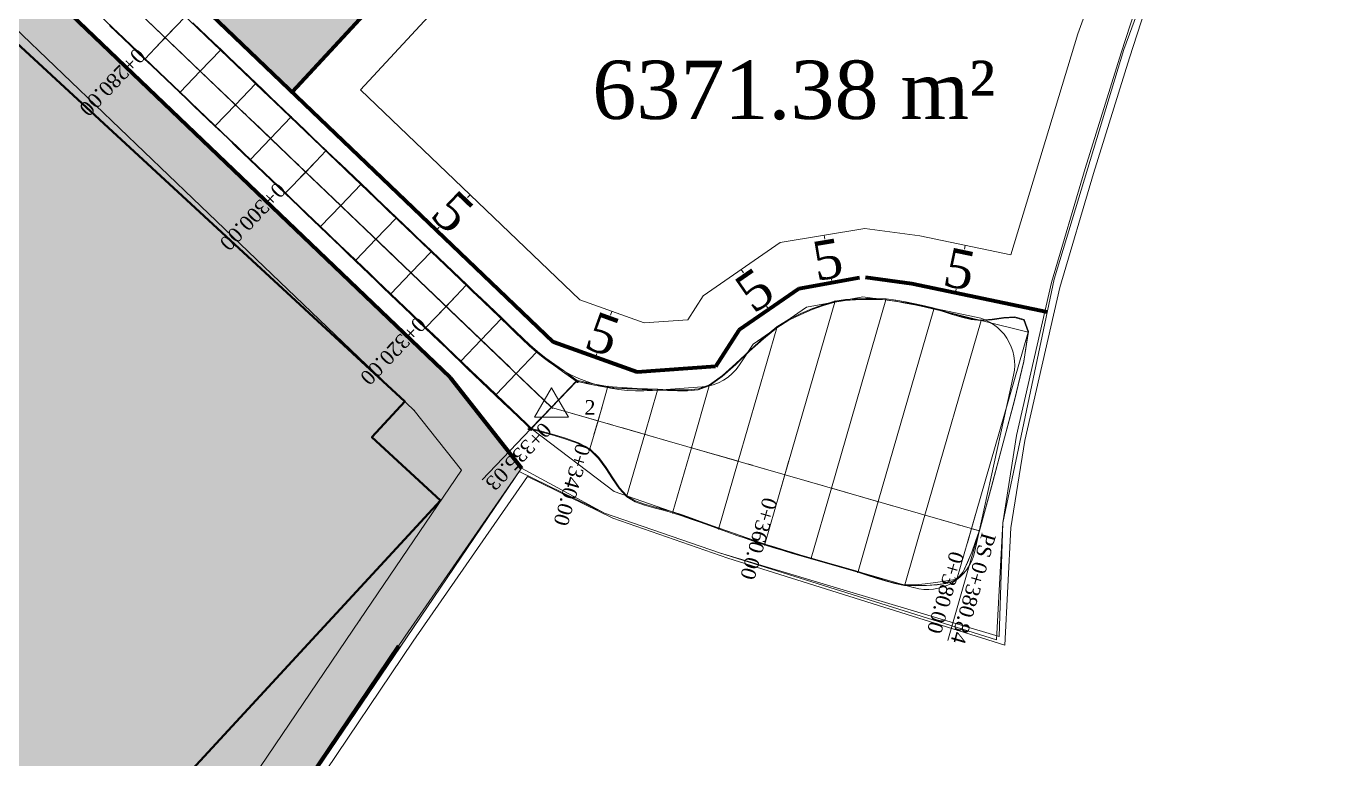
# Model space of a CAD drawing. Header units: metres. Extents: x 478603 to 489313, y 4282657 to 4289463.
# Drawn here: x 480441.7 to 480576.8, y 4286609.5 to 4286684.9 of the extents above; entities that cross this region are included whole.
import ezdxf

# ---------------------------------------------------------------- set-up
doc = ezdxf.new("R2010")
doc.units = ezdxf.units.M
for name, color, linetype, lineweight in [('102', 18, 'Continuous', 50), ('ADAKENARI', 18, 'Continuous', 0), ('DEGER', 18, 'Continuous', 20), ('EKS_6', 5, 'Continuous', 0), ('EKSENLER', 3, 'Continuous', 0), ('EYLUL_REV', 8, 'Continuous', 0), ('HDA_6', 30, 'Continuous', 0), ('HDO_6', 30, 'Continuous', 0), ('KALDIRIM', 11, 'Continuous', 0), ('KYA_6', 1, 'Continuous', 20), ('KYO_6', 1, 'Continuous', 20), ('PARSEL_ALAN', 254, 'Continuous', 0), ('PARSEL_SERA_ALAN', 9, 'Continuous', 40), ('PL_ALİNMAN', 1, 'Continuous', 0), ('PL_ENKESIT', 1, 'Continuous', 0), ('PL_KM', 4, 'Continuous', 0), ('PL_KMYAZI', 30, 'Continuous', 0), ('PL_SEMBOL', 7, 'Continuous', 0), ('PL_SOME', 7, 'Continuous', 0), ('PL_TOTFKM', 7, 'Continuous', 0), ('ROL_CEPHE', 1, 'Continuous', 0), ('SEV_KYA_HDA', 3, 'Continuous', 0), ('SEV_KYO_HDO', 3, 'Continuous', 0), ('SNR_PLANONAMAA', 233, 'Continuous', 0), ('SNR_YAPIYAK', 18, 'Continuous', 0), ('YKA_6', 33, 'Continuous', 0), ('YKO_6', 33, 'Continuous', 0)]:
    doc.layers.add(name, color=color, linetype=linetype, lineweight=lineweight)
doc.styles.get("Standard").update_dxf_attribs({"font": 'times.ttf'})

# ---------------------------------------------------------------- blocks, each defined once
blk = doc.blocks.new('3')
at = {"layer": 'PL_SEMBOL'}
for p, q in [((0, 2), (-1.75, -1)), ((1.75, -1), (0, 2)), ((0.125, 0.125), (-0.125, -0.125)), ((-0.125, 0.125), (0.125, -0.125)), ((-1.75, -1), (1.75, -1))]:
    blk.add_line(p, q, dxfattribs=at)

msp = doc.modelspace()

# ---------------------------------------------------------------- hatches: boundary and pattern name
at = {"layer": 'PARSEL_ALAN'}
for points in [[(480371.31, 4286771.87), (480562.8, 4286978.8), (480660.69, 4286885.11), (480469.13, 4286678.11)], [(480231.17, 4286623.95), (480362.62, 4286766.3), (480462.34, 4286670.76), (480485.38, 4286648.71), (480492.72, 4286639.4), (480480.22, 4286620.97), (480423.49, 4286537.42), (480393.21, 4286472.36)]]:
    msp.add_hatch(color=256, dxfattribs=at).paths.add_polyline_path(points)
at = {"layer": 'PARSEL_SERA_ALAN'}
msp.add_hatch(color=256, dxfattribs=at).paths.add_polyline_path([(480360.82, 4286756.97), (480480.71, 4286646.25), (480477.32, 4286642.58), (480484.37, 4286636.07), (480440.27, 4286588.31), (480447.33, 4286581.8), (480406.62, 4286537.72), (480413.67, 4286531.21), (480393.32, 4286509.17), (480400.37, 4286502.66), (480386.8, 4286487.96), (480238.7, 4286624.74)])

# ---------------------------------------------------------------- linework, layer by layer
at = {"layer": '102'}
msp.add_line((480549.07, 4286764.49), (480469.13, 4286678.11), dxfattribs=at)
at = {"layer": 'ADAKENARI', "lineweight": 100}
for p, q in [((480707.59, 4286935.79), (480469.13, 4286678.11)), ((480496.01, 4286652.37), (480266.92, 4286871.65)), ((480260.14, 4286864.3), (480485.38, 4286648.71)), ((480521.24, 4286657.86), (480515.07, 4286653.58)), ((480527.48, 4286658.99), (480521.24, 4286657.86)), ((480532.86, 4286658.37), (480528.1, 4286659.01)), ((480546.8, 4286655.44), (480532.86, 4286658.37)), ((480515.07, 4286653.58), (480512.65, 4286649.86)), ((480504.61, 4286649.28), (480496.01, 4286652.37)), ((480512.65, 4286649.86), (480504.61, 4286649.28)), ((480485.38, 4286648.71), (480492.72, 4286639.4)), ((480480.06, 4286621.13), (480423.49, 4286537.42))]:
    msp.add_line(p, q, dxfattribs=at)
at = {"layer": 'ADAKENARI'}
msp.add_polyline3d([(480480.22, 4286620.97, 0), (480492.72, 4286639.4, 0), (480501.26, 4286634.78, 0), (480513.08, 4286630.67, 0), (480541.84, 4286622.07, 0), (480542.22, 4286633.78, 0), (480547.52, 4286658.86, 0), (480554.67, 4286682.49, 0), (480567.79, 4286718.01, 0), (480578.75, 4286736.08, 0), (480585.46, 4286733.56, 0), (480790.79, 4286794.61, 0), (480793.04, 4286795.94, 0)], dxfattribs=at)
at = {"layer": 'EKS_6'}
for p in [(480456.05, 4286683.7, 970.52), (480459.66, 4286680.24, 970.69), (480463.27, 4286676.79, 970.87), (480466.89, 4286673.33, 971.04), (480470.5, 4286669.87, 971.22), (480474.11, 4286666.42, 971.4), (480477.72, 4286662.96, 971.57), (480481.33, 4286659.5, 971.75), (480484.95, 4286656.04, 971.93), (480488.56, 4286652.59, 972.1), (480492.17, 4286649.13, 972.28), (480495.78, 4286645.67, 972.46), (480495.8, 4286645.65, 972.46), (480500.58, 4286644.27, 972.63), (480505.38, 4286642.89, 972.81), (480510.19, 4286641.5, 972.99), (480514.99, 4286640.11, 973.16), (480519.79, 4286638.72, 973.34), (480524.6, 4286637.34, 973.52), (480529.4, 4286635.95, 973.69), (480534.21, 4286634.56, 973.87), (480539.01, 4286633.18, 974.05), (480539.82, 4286632.94, 974.08)]:
    msp.add_point(p, dxfattribs=at)
at = {"layer": 'EKSENLER'}
for p, q in [((480253.78, 4286877.31), (480495.8, 4286645.65)), ((480491.53, 4286649.74), (480262.34, 4286869.11)), ((480495.8, 4286645.65), (480539.82, 4286632.94))]:
    msp.add_line(p, q, dxfattribs=at)
at = {"layer": 'EYLUL_REV'}
msp.add_polyline3d([(480171.82, 4286407.59, 0), (480219.59, 4286427.51, 0), (480212.51, 4286445.06, 0), (480269.18, 4286467.32, 0), (480392.94, 4286472.02, 0), (480423.49, 4286537.42, 0), (480480.72, 4286622.11, 0), (480492.45, 4286639.05, 0), (480501.26, 4286634.78, 0), (480513.08, 4286630.67, 0), (480541.57, 4286621.73, 0), (480542.22, 4286633.78, 0), (480543.64, 4286642.75, 0), (480547.25, 4286658.51, 0), (480550.71, 4286670.24, 0), (480554.4, 4286682.14, 0), (480557.73, 4286692.37, 0), (480561.23, 4286701.25, 0), (480567.52, 4286717.67, 0), (480578.75, 4286736.08, 0), (480585.46, 4286733.56, 0), (480667.66, 4286758.05, 0), (480675.68, 4286760.44, 0), (480727.14, 4286775.83, 0)], dxfattribs=at)
at = {"layer": 'HDA_6'}
msp.add_polyline3d([(480450.36, 4286684.98, 970.23), (480451.08, 4286684.29, 970.26), (480451.8, 4286683.6, 970.3), (480452.52, 4286682.91, 970.33), (480453.25, 4286682.22, 970.37), (480453.97, 4286681.53, 970.41), (480454.69, 4286680.84, 970.44), (480455.41, 4286680.14, 970.48), (480456.14, 4286679.45, 970.51), (480456.86, 4286678.76, 970.55), (480457.58, 4286678.07, 970.58), (480458.3, 4286677.38, 970.62), (480459.03, 4286676.69, 970.65), (480459.75, 4286676, 970.69), (480460.47, 4286675.3, 970.72), (480461.19, 4286674.61, 970.76), (480461.92, 4286673.92, 970.79), (480462.64, 4286673.23, 970.83), (480463.36, 4286672.54, 970.86), (480464.08, 4286671.85, 970.9), (480464.8, 4286671.16, 970.93), (480465.53, 4286670.46, 970.97), (480466.25, 4286669.77, 971.01), (480466.97, 4286669.08, 971.04), (480467.69, 4286668.39, 971.08), (480468.42, 4286667.7, 971.11), (480469.14, 4286667.01, 971.15), (480469.86, 4286666.32, 971.18), (480470.58, 4286665.62, 971.22), (480471.31, 4286664.93, 971.25), (480472.03, 4286664.24, 971.29), (480472.75, 4286663.55, 971.32), (480473.47, 4286662.86, 971.36), (480474.2, 4286662.17, 971.39), (480474.92, 4286661.48, 971.43), (480475.64, 4286660.78, 971.46), (480476.36, 4286660.09, 971.5), (480477.09, 4286659.4, 971.54), (480477.81, 4286658.71, 971.57), (480478.53, 4286658.02, 971.61), (480479.25, 4286657.33, 971.64), (480479.98, 4286656.63, 971.68), (480480.7, 4286655.94, 971.71), (480481.42, 4286655.25, 971.75), (480482.14, 4286654.56, 971.78), (480482.87, 4286653.87, 971.82), (480483.59, 4286653.18, 971.85), (480484.31, 4286652.48, 971.89), (480485.04, 4286651.79, 971.92), (480485.76, 4286651.1, 971.96), (480486.48, 4286650.41, 971.99), (480487.19, 4286649.73, 972.03), (480487.9, 4286649.05, 972.06), (480488.62, 4286648.36, 972.1), (480489.34, 4286647.67, 972.13), (480490.09, 4286646.95, 972.17), (480490.89, 4286646.2, 972.21), (480491.7, 4286645.43, 972.25), (480492.49, 4286644.68, 972.29), (480493.21, 4286644, 972.32), (480493.7, 4286643.5, 972.35), (480493.79, 4286643.34, 972.35), (480493.66, 4286643.37, 972.35), (480493.51, 4286643.45, 972.35), (480493.45, 4286643.52, 972.35), (480493.72, 4286643.48, 972.35), (480494.63, 4286643.24, 972.38), (480495.87, 4286642.89, 972.43), (480497.22, 4286642.48, 972.48), (480498.56, 4286642.01, 972.53), (480499.74, 4286641.38, 972.58), (480500.65, 4286640.49, 972.62), (480501.4, 4286639.45, 972.66), (480502.09, 4286638.39, 972.69), (480502.79, 4286637.38, 972.73), (480503.55, 4286636.54, 972.76), (480504.43, 4286636.02, 972.8), (480505.37, 4286635.69, 972.83), (480506.34, 4286635.42, 972.87), (480507.31, 4286635.16, 972.9), (480508.28, 4286634.89, 972.94), (480509.23, 4286634.58, 972.97), (480510.18, 4286634.25, 973.01), (480511.12, 4286633.91, 973.04), (480512.06, 4286633.57, 973.08), (480513, 4286633.23, 973.11), (480513.95, 4286632.9, 973.15), (480514.89, 4286632.56, 973.18), (480515.84, 4286632.23, 973.22), (480516.78, 4286631.9, 973.25), (480517.73, 4286631.58, 973.29), (480518.69, 4286631.28, 973.33), (480519.64, 4286630.99, 973.36), (480520.6, 4286630.7, 973.4), (480521.56, 4286630.42, 973.43), (480522.52, 4286630.13, 973.47), (480523.48, 4286629.86, 973.5), (480524.44, 4286629.58, 973.54), (480525.41, 4286629.31, 973.57), (480526.37, 4286629.04, 973.61), (480527.32, 4286628.75, 973.64), (480528.27, 4286628.45, 973.68), (480529.21, 4286628.14, 973.71), (480530.16, 4286627.84, 973.75), (480531.12, 4286627.57, 973.78), (480532.13, 4286627.37, 973.82), (480533.22, 4286627.31, 973.85), (480534.36, 4286627.33, 973.89), (480535.5, 4286627.41, 973.93), (480536.58, 4286627.58, 973.96), (480537.5, 4286627.96, 974), (480538.14, 4286628.73, 974), (480538.61, 4286629.71, 974.01), (480539.03, 4286630.76, 974.01), (480539.42, 4286631.84, 974.02), (480539.81, 4286632.93, 974.03)], dxfattribs=at)
for p in [(480453.97, 4286681.53, 970.41), (480457.58, 4286678.07, 970.58), (480461.19, 4286674.61, 970.76), (480464.8, 4286671.16, 970.93), (480468.42, 4286667.7, 971.11), (480472.03, 4286664.24, 971.29), (480475.64, 4286660.78, 971.46), (480479.25, 4286657.33, 971.64), (480482.87, 4286653.87, 971.82), (480486.48, 4286650.41, 971.99), (480490.09, 4286646.95, 972.17), (480493.7, 4286643.5, 972.35), (480493.72, 4286643.48, 972.35), (480499.74, 4286641.38, 972.58), (480503.55, 4286636.54, 972.76), (480508.28, 4286634.89, 972.94), (480513, 4286633.23, 973.11), (480539.81, 4286632.93, 974.03), (480517.73, 4286631.58, 973.29), (480522.52, 4286630.13, 973.47), (480527.32, 4286628.75, 973.64), (480532.13, 4286627.37, 973.82), (480537.5, 4286627.96, 974)]:
    msp.add_point(p, dxfattribs=at)
at = {"layer": 'HDO_6'}
msp.add_polyline3d([(480458.85, 4286685.19, 970.44), (480459.58, 4286684.49, 970.48), (480460.3, 4286683.8, 970.51), (480461.02, 4286683.11, 970.55), (480461.74, 4286682.42, 970.58), (480462.47, 4286681.73, 970.62), (480463.19, 4286681.04, 970.65), (480463.91, 4286680.34, 970.69), (480464.63, 4286679.65, 970.72), (480465.36, 4286678.96, 970.76), (480466.08, 4286678.27, 970.79), (480466.8, 4286677.58, 970.83), (480467.52, 4286676.89, 970.86), (480468.25, 4286676.2, 970.9), (480468.97, 4286675.5, 970.93), (480469.69, 4286674.81, 970.97), (480470.41, 4286674.12, 971.01), (480471.13, 4286673.43, 971.04), (480471.86, 4286672.74, 971.08), (480472.58, 4286672.05, 971.11), (480473.3, 4286671.36, 971.15), (480474.02, 4286670.66, 971.18), (480474.75, 4286669.97, 971.22), (480475.47, 4286669.28, 971.25), (480476.19, 4286668.59, 971.29), (480476.91, 4286667.9, 971.32), (480477.64, 4286667.21, 971.36), (480478.36, 4286666.52, 971.39), (480479.08, 4286665.82, 971.43), (480479.8, 4286665.13, 971.46), (480480.53, 4286664.44, 971.5), (480481.25, 4286663.75, 971.54), (480481.97, 4286663.06, 971.57), (480482.69, 4286662.37, 971.61), (480483.42, 4286661.68, 971.64), (480484.14, 4286660.98, 971.68), (480484.86, 4286660.29, 971.71), (480485.58, 4286659.6, 971.75), (480486.3, 4286658.91, 971.78), (480487.03, 4286658.22, 971.82), (480487.75, 4286657.53, 971.85), (480488.48, 4286656.83, 971.89), (480489.2, 4286656.14, 971.92), (480489.92, 4286655.45, 971.96), (480490.64, 4286654.76, 971.99), (480491.35, 4286654.07, 972.03), (480492.05, 4286653.38, 972.06), (480492.76, 4286652.69, 972.1), (480493.49, 4286652, 972.13), (480494.27, 4286651.32, 972.17), (480495.14, 4286650.65, 972.21), (480496.05, 4286649.99, 972.24), (480496.94, 4286649.36, 972.28), (480497.76, 4286648.78, 972.31), (480498.35, 4286648.35, 972.33), (480498.52, 4286648.21, 972.33), (480498.47, 4286648.21, 972.33), (480498.35, 4286648.27, 972.33), (480498.28, 4286648.32, 972.33), (480498.37, 4286648.33, 972.33), (480498.78, 4286648.25, 972.37), (480499.38, 4286648.13, 972.41), (480500.05, 4286647.98, 972.47), (480500.77, 4286647.84, 972.52), (480501.57, 4286647.72, 972.58), (480502.52, 4286647.63, 972.62), (480503.54, 4286647.58, 972.65), (480504.59, 4286647.52, 972.69), (480505.65, 4286647.48, 972.72), (480506.7, 4286647.43, 972.76), (480507.73, 4286647.39, 972.79), (480508.76, 4286647.35, 972.83), (480509.8, 4286647.36, 972.86), (480510.87, 4286647.47, 972.9), (480512.03, 4286647.89, 972.94), (480513.35, 4286648.85, 972.97), (480514.75, 4286650.09, 973), (480516.18, 4286651.43, 973.04), (480517.59, 4286652.73, 973.08), (480518.96, 4286653.85, 973.11), (480520.22, 4286654.63, 973.15), (480521.43, 4286655.21, 973.19), (480522.62, 4286655.72, 973.22), (480523.79, 4286656.16, 973.26), (480524.93, 4286656.5, 973.29), (480526.02, 4286656.66, 973.33), (480527.08, 4286656.74, 973.36), (480528.13, 4286656.77, 973.4), (480529.17, 4286656.77, 973.43), (480530.2, 4286656.72, 973.47), (480531.2, 4286656.59, 973.5), (480532.19, 4286656.41, 973.54), (480533.18, 4286656.22, 973.57), (480534.16, 4286656.01, 973.61), (480535.13, 4286655.78, 973.64), (480536.08, 4286655.51, 973.68), (480537.03, 4286655.22, 973.71), (480537.98, 4286654.95, 973.75), (480538.96, 4286654.71, 973.78), (480539.99, 4286654.59, 973.82), (480541.13, 4286654.67, 973.85), (480542.3, 4286654.83, 973.89), (480543.44, 4286654.91, 973.93), (480544.39, 4286654.64, 973.96), (480544.85, 4286653.4, 974), (480544.39, 4286650.36, 974), (480543.42, 4286646.36, 974.01), (480542.27, 4286641.99, 974.01), (480541.06, 4286637.49, 974.02), (480539.82, 4286632.95, 974.03)], dxfattribs=at)
for p in [(480461.74, 4286682.42, 970.58), (480465.36, 4286678.96, 970.76), (480468.97, 4286675.5, 970.93), (480472.58, 4286672.05, 971.11), (480476.19, 4286668.59, 971.29), (480479.8, 4286665.13, 971.46), (480483.42, 4286661.68, 971.64), (480487.03, 4286658.22, 971.82), (480524.93, 4286656.5, 973.29), (480530.2, 4286656.72, 973.47), (480535.13, 4286655.78, 973.64), (480490.64, 4286654.76, 971.99), (480518.96, 4286653.85, 973.11), (480539.99, 4286654.59, 973.82), (480544.85, 4286653.4, 974), (480494.27, 4286651.32, 972.17), (480498.35, 4286648.35, 972.33), (480498.37, 4286648.33, 972.33), (480501.57, 4286647.72, 972.58), (480506.7, 4286647.43, 972.76), (480512.03, 4286647.89, 972.94), (480539.82, 4286632.95, 974.03)]:
    msp.add_point(p, dxfattribs=at)
at = {"layer": 'KALDIRIM'}
for p, q in [((480493.61, 4286651.9), (480264.42, 4286871.28)), ((480260.47, 4286866.75), (480493.85, 4286643.37)), ((480527.84, 4286657.02), (480522.02, 4286655.97)), ((480532.59, 4286656.39), (480527.84, 4286657.02)), ((480522.02, 4286655.97), (480516.53, 4286652.16)), ((480539.47, 4286654.94), (480532.44, 4286656.41)), ((480516.53, 4286652.16), (480515.13, 4286650.02)), ((480539.35, 4286630.84), (480543.33, 4286648.97)), ((480511.3, 4286647.76), (480506.17, 4286647.38)), ((480493.85, 4286643.37), (480502.25, 4286637)), ((480502.25, 4286637), (480518.84, 4286631.2)), ((480518.84, 4286631.2), (480533.09, 4286627.1))]:
    msp.add_line(p, q, dxfattribs=at)
for centre, radius, start, end in [((480538.45, 4286650.05), 5, 347.6361, 78.1441), ((480504.98, 4286663.78), 16.44, 226.2537, 274.1446), ((480510.94, 4286652.74), 5, 274.1446, 326.9761), ((480534.47, 4286631.91), 5, 253.951, 347.6361)]:
    msp.add_arc(centre, radius, start, end, dxfattribs=at)
at = {"layer": 'KYA_6'}
msp.add_polyline3d([(480450.32, 4286684.95, 970.73), (480451.04, 4286684.26, 970.77), (480451.77, 4286683.57, 970.81), (480452.49, 4286682.87, 970.84), (480453.21, 4286682.18, 970.88), (480453.93, 4286681.49, 970.92), (480454.66, 4286680.8, 970.95), (480455.38, 4286680.11, 970.98), (480456.1, 4286679.42, 971), (480456.82, 4286678.73, 971.03), (480457.55, 4286678.04, 971.06), (480458.27, 4286677.35, 971.08), (480458.99, 4286676.65, 971.11), (480459.72, 4286675.96, 971.13), (480460.44, 4286675.27, 971.16), (480461.16, 4286674.58, 971.19), (480461.89, 4286673.89, 971.23), (480462.61, 4286673.2, 971.28), (480463.33, 4286672.51, 971.32), (480464.05, 4286671.81, 971.37), (480464.77, 4286671.12, 971.41), (480465.49, 4286670.43, 971.46), (480466.21, 4286669.74, 971.52), (480466.94, 4286669.04, 971.57), (480467.66, 4286668.35, 971.62), (480468.38, 4286667.66, 971.68), (480469.1, 4286666.96, 971.73), (480469.82, 4286666.27, 971.77), (480470.54, 4286665.58, 971.82), (480471.26, 4286664.89, 971.87), (480471.99, 4286664.2, 971.92), (480472.71, 4286663.5, 971.96), (480473.43, 4286662.81, 972.01), (480474.15, 4286662.12, 972.06), (480474.87, 4286661.43, 972.1), (480475.59, 4286660.73, 972.15), (480476.32, 4286660.04, 972.2), (480477.04, 4286659.35, 972.24), (480477.76, 4286658.66, 972.29), (480478.48, 4286657.96, 972.34), (480479.2, 4286657.27, 972.39), (480479.92, 4286656.58, 972.44), (480480.64, 4286655.89, 972.48), (480481.37, 4286655.2, 972.53), (480482.09, 4286654.5, 972.58), (480482.81, 4286653.81, 972.63), (480483.53, 4286653.12, 972.68), (480484.25, 4286652.42, 972.72), (480484.98, 4286651.73, 972.77), (480485.7, 4286651.04, 972.81), (480486.42, 4286650.35, 972.86), (480487.13, 4286649.66, 972.91), (480487.84, 4286648.98, 972.96), (480488.55, 4286648.29, 973.02), (480489.27, 4286647.6, 973.07), (480490.02, 4286646.89, 973.13), (480490.82, 4286646.13, 973.18), (480491.63, 4286645.36, 973.23), (480492.42, 4286644.61, 973.28), (480493.14, 4286643.92, 973.33), (480493.63, 4286643.42, 973.36), (480493.72, 4286643.27, 973.36), (480493.59, 4286643.3, 973.36), (480493.43, 4286643.38, 973.36), (480493.37, 4286643.44, 973.36), (480493.65, 4286643.41, 973.36), (480494.56, 4286643.17, 973.38), (480495.82, 4286642.81, 973.41), (480497.18, 4286642.4, 973.45), (480498.52, 4286641.92, 973.48), (480499.72, 4286641.29, 973.51), (480500.63, 4286640.4, 973.54), (480501.37, 4286639.37, 973.56), (480502.07, 4286638.31, 973.59), (480502.77, 4286637.29, 973.61), (480503.53, 4286636.46, 973.63), (480504.4, 4286635.94, 973.67), (480505.35, 4286635.6, 973.71), (480506.31, 4286635.33, 973.75), (480507.29, 4286635.07, 973.79), (480508.25, 4286634.8, 973.83), (480509.21, 4286634.49, 973.87), (480510.15, 4286634.16, 973.9), (480511.1, 4286633.83, 973.94), (480512.04, 4286633.49, 973.97), (480512.98, 4286633.15, 974.01), (480513.92, 4286632.81, 974.03), (480514.87, 4286632.48, 974.05), (480515.81, 4286632.15, 974.07), (480516.76, 4286631.82, 974.09), (480517.71, 4286631.5, 974.11), (480518.66, 4286631.2, 974.13), (480519.62, 4286630.91, 974.14), (480520.58, 4286630.63, 974.16), (480521.54, 4286630.34, 974.17), (480522.5, 4286630.07, 974.18), (480523.46, 4286629.79, 974.2), (480524.42, 4286629.52, 974.21), (480525.39, 4286629.25, 974.22), (480526.35, 4286628.97, 974.24), (480527.31, 4286628.69, 974.25), (480528.25, 4286628.39, 974.23), (480529.2, 4286628.09, 974.21), (480530.14, 4286627.8, 974.19), (480531.11, 4286627.53, 974.17), (480532.12, 4286627.33, 974.15), (480533.22, 4286627.28, 974.13), (480534.36, 4286627.31, 974.11), (480535.49, 4286627.4, 974.08), (480536.58, 4286627.57, 974.06), (480537.5, 4286627.95, 974.04), (480538.14, 4286628.72, 974.05), (480538.61, 4286629.7, 974.05), (480539.03, 4286630.76, 974.06), (480539.42, 4286631.84, 974.07), (480539.81, 4286632.93, 974.07)], dxfattribs=at)
for p in [(480453.93, 4286681.49, 970.92), (480457.55, 4286678.04, 971.06), (480461.16, 4286674.58, 971.19), (480464.77, 4286671.12, 971.41), (480468.38, 4286667.66, 971.68), (480471.99, 4286664.2, 971.92), (480475.59, 4286660.73, 972.15), (480479.2, 4286657.27, 972.39), (480482.81, 4286653.81, 972.63), (480486.42, 4286650.35, 972.86), (480490.02, 4286646.89, 973.13), (480493.63, 4286643.42, 973.36), (480493.65, 4286643.41, 973.36), (480499.72, 4286641.29, 973.51), (480503.53, 4286636.46, 973.63), (480508.25, 4286634.8, 973.83), (480512.98, 4286633.15, 974.01), (480539.81, 4286632.93, 974.07), (480517.71, 4286631.5, 974.11), (480522.5, 4286630.07, 974.18), (480527.31, 4286628.69, 974.25), (480532.12, 4286627.33, 974.15), (480537.5, 4286627.95, 974.04)]:
    msp.add_point(p, dxfattribs=at)
at = {"layer": 'KYO_6'}
msp.add_polyline3d([(480458.9, 4286685.23, 971.05), (480459.62, 4286684.54, 971.08), (480460.34, 4286683.85, 971.12), (480461.06, 4286683.16, 971.16), (480461.79, 4286682.46, 971.2), (480462.51, 4286681.77, 971.23), (480463.23, 4286681.08, 971.26), (480463.95, 4286680.39, 971.29), (480464.67, 4286679.7, 971.32), (480465.4, 4286679, 971.35), (480466.12, 4286678.31, 971.38), (480466.84, 4286677.62, 971.42), (480467.56, 4286676.93, 971.45), (480468.29, 4286676.24, 971.48), (480469.01, 4286675.55, 971.52), (480469.73, 4286674.86, 971.56), (480470.45, 4286674.16, 971.6), (480471.18, 4286673.47, 971.64), (480471.9, 4286672.78, 971.68), (480472.62, 4286672.09, 971.72), (480473.34, 4286671.4, 971.76), (480474.07, 4286670.71, 971.81), (480474.79, 4286670.02, 971.86), (480475.51, 4286669.33, 971.9), (480476.24, 4286668.64, 971.95), (480476.96, 4286667.95, 971.99), (480477.68, 4286667.26, 972.04), (480478.41, 4286666.57, 972.08), (480479.13, 4286665.87, 972.12), (480479.85, 4286665.18, 972.17), (480480.58, 4286664.49, 972.22), (480481.3, 4286663.8, 972.26), (480482.02, 4286663.11, 972.31), (480482.75, 4286662.42, 972.36), (480483.47, 4286661.73, 972.4), (480484.19, 4286661.04, 972.46), (480484.92, 4286660.35, 972.51), (480485.64, 4286659.66, 972.56), (480486.36, 4286658.97, 972.61), (480487.09, 4286658.28, 972.67), (480487.81, 4286657.59, 972.72), (480488.54, 4286656.9, 972.77), (480489.26, 4286656.21, 972.83), (480489.99, 4286655.52, 972.88), (480490.7, 4286654.83, 972.93), (480491.41, 4286654.14, 972.98), (480492.12, 4286653.45, 973.03), (480492.83, 4286652.76, 973.08), (480493.56, 4286652.08, 973.12), (480494.34, 4286651.4, 973.17), (480495.21, 4286650.73, 973.23), (480496.12, 4286650.07, 973.28), (480497.01, 4286649.43, 973.34), (480497.83, 4286648.86, 973.39), (480498.42, 4286648.43, 973.42), (480498.59, 4286648.29, 973.42), (480498.54, 4286648.29, 973.42), (480498.43, 4286648.34, 973.42), (480498.35, 4286648.4, 973.42), (480498.44, 4286648.41, 973.42), (480498.85, 4286648.34, 973.44), (480499.43, 4286648.21, 973.46), (480500.09, 4286648.07, 973.49), (480500.8, 4286647.93, 973.51), (480501.6, 4286647.81, 973.54), (480502.55, 4286647.73, 973.56), (480503.57, 4286647.67, 973.59), (480504.62, 4286647.61, 973.61), (480505.67, 4286647.57, 973.63), (480506.72, 4286647.52, 973.66), (480507.76, 4286647.47, 973.69), (480508.79, 4286647.44, 973.72), (480509.83, 4286647.44, 973.75), (480510.9, 4286647.56, 973.78), (480512.06, 4286647.97, 973.82), (480513.37, 4286648.93, 973.86), (480514.77, 4286650.18, 973.91), (480516.2, 4286651.51, 973.96), (480517.62, 4286652.82, 974), (480518.98, 4286653.94, 974.05), (480520.25, 4286654.72, 974.1), (480521.46, 4286655.31, 974.14), (480522.65, 4286655.81, 974.19), (480523.82, 4286656.25, 974.23), (480524.96, 4286656.59, 974.27), (480526.04, 4286656.76, 974.29), (480527.1, 4286656.83, 974.31), (480528.15, 4286656.86, 974.33), (480529.19, 4286656.86, 974.35), (480530.22, 4286656.81, 974.37), (480531.22, 4286656.68, 974.38), (480532.22, 4286656.5, 974.39), (480533.2, 4286656.3, 974.39), (480534.18, 4286656.09, 974.4), (480535.15, 4286655.85, 974.41), (480536.1, 4286655.58, 974.41), (480537.05, 4286655.29, 974.4), (480538, 4286655.01, 974.4), (480538.97, 4286654.77, 974.39), (480540, 4286654.64, 974.39), (480541.14, 4286654.73, 974.41), (480542.32, 4286654.89, 974.44), (480543.45, 4286654.96, 974.46), (480544.41, 4286654.69, 974.48), (480544.86, 4286653.45, 974.51), (480544.4, 4286650.41, 974.45), (480543.43, 4286646.39, 974.36), (480542.28, 4286642.01, 974.27), (480541.06, 4286637.51, 974.17), (480539.82, 4286632.96, 974.08)], dxfattribs=at)
for p in [(480461.79, 4286682.46, 971.2), (480465.4, 4286679, 971.35), (480469.01, 4286675.55, 971.52), (480472.62, 4286672.09, 971.72), (480476.24, 4286668.64, 971.95), (480479.85, 4286665.18, 972.17), (480483.47, 4286661.73, 972.4), (480487.09, 4286658.28, 972.67), (480524.96, 4286656.59, 974.27), (480530.22, 4286656.81, 974.37), (480535.15, 4286655.85, 974.41), (480490.7, 4286654.83, 972.93), (480518.98, 4286653.94, 974.05), (480540, 4286654.64, 974.39), (480544.86, 4286653.45, 974.51), (480494.34, 4286651.4, 973.17), (480498.42, 4286648.43, 973.42), (480498.44, 4286648.41, 973.42), (480501.6, 4286647.81, 973.54), (480506.72, 4286647.52, 973.66), (480512.06, 4286647.97, 973.82), (480539.82, 4286632.96, 974.08)]:
    msp.add_point(p, dxfattribs=at)
at = {"layer": 'PARSEL_ALAN'}
for points in [[(480371.31, 4286771.87, 967.53), (480562.8, 4286978.8, 970.87), (480660.69, 4286885.11, 978.59), (480469.13, 4286678.11, 971.51), (480371.31, 4286771.87, 967.53)], [(480371.31, 4286771.87, 0), (480562.8, 4286978.8, 0), (480660.69, 4286885.11, 0), (480469.13, 4286678.11, 0), (480371.31, 4286771.87, 0)], [(480231.17, 4286623.95, 960.42), (480362.62, 4286766.3, 966.89), (480462.34, 4286670.76, 971.35), (480485.38, 4286648.71, 972.85), (480492.72, 4286639.4, 973.34), (480480.22, 4286620.97, 973.12), (480423.49, 4286537.42, 971.49), (480393.21, 4286472.36, 970.82), (480231.17, 4286623.95, 960.42)], [(480231.17, 4286623.95, 0), (480362.62, 4286766.3, 0), (480462.34, 4286670.76, 0), (480485.38, 4286648.71, 0), (480492.72, 4286639.4, 0), (480480.22, 4286620.97, 0), (480423.49, 4286537.42, 0), (480393.21, 4286472.36, 0), (480231.17, 4286623.95, 0)]]:
    msp.add_polyline3d(points, close=True, dxfattribs=at)
at = {"layer": 'PARSEL_SERA_ALAN'}
msp.add_polyline3d([(480360.82, 4286756.97, 0), (480480.71, 4286646.25, 0), (480477.32, 4286642.58, 0), (480484.37, 4286636.07, 0), (480440.27, 4286588.31, 0), (480447.33, 4286581.8, 0), (480406.62, 4286537.72, 0), (480413.67, 4286531.21, 0), (480393.32, 4286509.17, 0), (480400.37, 4286502.66, 0), (480386.8, 4286487.96, 0), (480238.7, 4286624.74, 0), (480360.82, 4286756.97, 0)], close=True, dxfattribs=at)
msp.add_polyline3d([(480360.82, 4286756.97, 0), (480480.71, 4286646.25, 0), (480477.32, 4286642.58, 0), (480484.37, 4286636.07, 0), (480440.27, 4286588.31, 0), (480447.33, 4286581.8, 0), (480406.62, 4286537.72, 0), (480413.67, 4286531.21, 0), (480393.32, 4286509.17, 0), (480400.37, 4286502.66, 0), (480386.8, 4286487.96, 0), (480238.7, 4286624.74, 0), (480360.82, 4286756.97, 0)], close=True, dxfattribs=at)
at = {"layer": 'PL_ALİNMAN'}
for p, q in [((480454.24, 4286685.43), (480457.86, 4286681.97)), ((480458.58, 4286681.28), (480458.94, 4286680.94)), ((480459.66, 4286680.24), (480463.27, 4286676.79)), ((480464, 4286676.1), (480464.36, 4286675.75)), ((480465.08, 4286675.06), (480468.69, 4286671.6)), ((480469.41, 4286670.91), (480469.78, 4286670.56)), ((480470.5, 4286669.87), (480474.11, 4286666.42)), ((480474.83, 4286665.72), (480475.19, 4286665.38)), ((480475.92, 4286664.69), (480479.53, 4286661.23)), ((480480.25, 4286660.54), (480480.61, 4286660.19)), ((480481.33, 4286659.5), (480484.95, 4286656.04)), ((480485.67, 4286655.35), (480486.03, 4286655.01)), ((480486.75, 4286654.31), (480490.36, 4286650.86)), ((480491.09, 4286650.17), (480491.45, 4286649.82)), ((480492.17, 4286649.13), (480495.78, 4286645.67)), ((480495.8, 4286645.65), (480500.61, 4286644.27)), ((480501.57, 4286643.99), (480502.05, 4286643.85)), ((480503.01, 4286643.57), (480507.81, 4286642.18)), ((480508.77, 4286641.91), (480509.25, 4286641.77)), ((480510.21, 4286641.49), (480515.02, 4286640.1)), ((480515.98, 4286639.83), (480516.46, 4286639.69)), ((480517.42, 4286639.41), (480522.22, 4286638.02)), ((480523.18, 4286637.75), (480523.66, 4286637.61)), ((480524.62, 4286637.33), (480529.43, 4286635.94)), ((480530.39, 4286635.66), (480530.87, 4286635.53)), ((480531.83, 4286635.25), (480536.63, 4286633.86)), ((480537.59, 4286633.58), (480538.07, 4286633.45)), ((480539.04, 4286633.17), (480539.82, 4286632.94))]:
    msp.add_line(p, q, dxfattribs=at)
at = {"layer": 'PL_ENKESIT'}
for points in [[(480458.17, 4286685.92, 971.01), (480458.13, 4286685.88, 970.41), (480458.12, 4286685.87, 970.46), (480456.05, 4286683.7, 970.52), (480453.98, 4286681.53, 970.46), (480453.97, 4286681.53, 970.41), (480453.93, 4286681.49, 970.92)], [(480461.79, 4286682.46, 971.2), (480461.74, 4286682.42, 970.58), (480461.74, 4286682.41, 970.63), (480459.66, 4286680.24, 970.69), (480457.59, 4286678.08, 970.63), (480457.58, 4286678.07, 970.58), (480457.55, 4286678.04, 971.06)], [(480465.4, 4286679, 971.35), (480465.36, 4286678.96, 970.76), (480465.35, 4286678.95, 970.81), (480463.27, 4286676.79, 970.87), (480461.2, 4286674.62, 970.81), (480461.19, 4286674.61, 970.76), (480461.16, 4286674.58, 971.19)], [(480469.01, 4286675.55, 971.52), (480468.97, 4286675.5, 970.93), (480468.96, 4286675.5, 970.98), (480466.89, 4286673.33, 971.04), (480464.81, 4286671.16, 970.98), (480464.8, 4286671.16, 970.93), (480464.77, 4286671.12, 971.41)], [(480472.62, 4286672.09, 971.72), (480472.58, 4286672.05, 971.11), (480472.57, 4286672.04, 971.16), (480470.5, 4286669.87, 971.22), (480468.42, 4286667.71, 971.16), (480468.42, 4286667.7, 971.11), (480468.38, 4286667.66, 971.68)], [(480476.24, 4286668.64, 971.95), (480476.19, 4286668.59, 971.29), (480476.18, 4286668.58, 971.34), (480474.11, 4286666.42, 971.4), (480472.04, 4286664.25, 971.34), (480472.03, 4286664.24, 971.29), (480471.99, 4286664.2, 971.92)], [(480479.85, 4286665.18, 972.17), (480479.8, 4286665.13, 971.46), (480479.8, 4286665.13, 971.51), (480477.72, 4286662.96, 971.57), (480475.65, 4286660.79, 971.51), (480475.64, 4286660.78, 971.46), (480475.59, 4286660.73, 972.15)], [(480483.47, 4286661.73, 972.4), (480483.42, 4286661.68, 971.64), (480483.41, 4286661.67, 971.69), (480481.33, 4286659.5, 971.75), (480479.26, 4286657.33, 971.69), (480479.25, 4286657.33, 971.64), (480479.2, 4286657.27, 972.39)], [(480487.09, 4286658.28, 972.67), (480487.03, 4286658.22, 971.82), (480487.02, 4286658.21, 971.87), (480484.95, 4286656.04, 971.93), (480482.87, 4286653.88, 971.87), (480482.87, 4286653.87, 971.82), (480482.81, 4286653.81, 972.63)], [(480524.96, 4286656.59, 974.27), (480524.93, 4286656.5, 973.29), (480524.93, 4286656.49, 973.34), (480519.79, 4286638.72, 973.34), (480517.73, 4286631.59, 973.34), (480517.73, 4286631.58, 973.29), (480517.71, 4286631.5, 974.11)], [(480530.22, 4286656.81, 974.37), (480530.2, 4286656.72, 973.47), (480530.19, 4286656.71, 973.52), (480524.6, 4286637.34, 973.52), (480522.52, 4286630.14, 973.52), (480522.52, 4286630.13, 973.47), (480522.5, 4286630.07, 974.18)], [(480535.15, 4286655.85, 974.41), (480535.13, 4286655.78, 973.64), (480535.13, 4286655.77, 973.69), (480529.4, 4286635.95, 973.69), (480527.33, 4286628.76, 973.69), (480527.32, 4286628.75, 973.64), (480527.31, 4286628.69, 974.25)], [(480490.7, 4286654.83, 972.93), (480490.64, 4286654.76, 971.99), (480490.63, 4286654.75, 972.04), (480488.56, 4286652.59, 972.1), (480486.48, 4286650.42, 972.04), (480486.48, 4286650.41, 971.99), (480486.42, 4286650.35, 972.86)], [(480518.98, 4286653.94, 974.05), (480518.96, 4286653.85, 973.11), (480518.96, 4286653.84, 973.16), (480514.99, 4286640.11, 973.16), (480513.01, 4286633.24, 973.16), (480513, 4286633.23, 973.11), (480512.98, 4286633.15, 974.01)], [(480540, 4286654.64, 974.39), (480539.99, 4286654.59, 973.82), (480539.99, 4286654.58, 973.87), (480534.21, 4286634.56, 973.87), (480532.13, 4286627.38, 973.87), (480532.13, 4286627.37, 973.82), (480532.12, 4286627.33, 974.15)], [(480544.86, 4286653.45, 974.51), (480544.85, 4286653.4, 974), (480544.85, 4286653.39, 974.05), (480539.01, 4286633.18, 974.05), (480537.51, 4286627.97, 974.05), (480537.5, 4286627.96, 974), (480537.5, 4286627.95, 974.04)], [(480494.34, 4286651.4, 973.17), (480494.27, 4286651.32, 972.17), (480494.26, 4286651.32, 972.22), (480492.17, 4286649.13, 972.28), (480490.1, 4286646.96, 972.22), (480490.09, 4286646.95, 972.17), (480490.02, 4286646.89, 973.13)], [(480498.42, 4286648.43, 973.42), (480498.35, 4286648.35, 972.33), (480498.34, 4286648.34, 972.38), (480495.78, 4286645.67, 972.46), (480493.71, 4286643.5, 972.4), (480493.7, 4286643.5, 972.35), (480493.63, 4286643.42, 973.36)], [(480498.44, 4286648.41, 973.42), (480498.37, 4286648.33, 972.33), (480498.36, 4286648.33, 972.38), (480495.8, 4286645.65, 972.46), (480493.73, 4286643.49, 972.4), (480493.72, 4286643.48, 972.35), (480493.65, 4286643.41, 973.36)], [(480501.6, 4286647.81, 973.54), (480501.57, 4286647.72, 972.58), (480501.57, 4286647.71, 972.63), (480500.58, 4286644.27, 972.63), (480499.75, 4286641.39, 972.63), (480499.74, 4286641.38, 972.58), (480499.72, 4286641.29, 973.51)], [(480506.72, 4286647.52, 973.66), (480506.7, 4286647.43, 972.76), (480506.69, 4286647.42, 972.81), (480505.38, 4286642.89, 972.81), (480503.55, 4286636.55, 972.81), (480503.55, 4286636.54, 972.76), (480503.53, 4286636.46, 973.63)], [(480512.06, 4286647.97, 973.82), (480512.03, 4286647.89, 972.94), (480512.03, 4286647.88, 972.99), (480510.19, 4286641.5, 972.99), (480508.28, 4286634.9, 972.99), (480508.28, 4286634.89, 972.94), (480508.25, 4286634.8, 973.83)], [(480539.82, 4286632.96, 974.08), (480539.82, 4286632.95, 974.03), (480539.82, 4286632.94, 974.08), (480539.81, 4286632.93, 974.03), (480539.81, 4286632.93, 974.07)]]:
    msp.add_polyline3d(points, dxfattribs=at)
at = {"layer": 'PL_KM'}
for p, q in [((480455.01, 4286682.62), (480457.09, 4286684.79)), ((480469.46, 4286668.79), (480471.54, 4286670.96)), ((480483.91, 4286654.96), (480485.98, 4286657.13)), ((480500.16, 4286642.83), (480501, 4286645.71)), ((480519.38, 4286637.28), (480520.21, 4286640.17)), ((480538.59, 4286631.73), (480539.43, 4286634.62))]:
    msp.add_line(p, q, dxfattribs=at)
at = {"layer": 'PL_SOME'}
msp.add_point((480495.8, 4286645.65), dxfattribs=at)
at = {"layer": 'ROL_CEPHE'}
for p, q in [((480487.42, 4286667.52), (480487.14, 4286667.23)), ((480483.96, 4286663.91), (480484.24, 4286664.19)), ((480523.84, 4286663.36), (480523.91, 4286662.97)), ((480538.37, 4286662.32), (480538.29, 4286661.93)), ((480515.31, 4286659.83), (480515.54, 4286659.5)), ((480524.67, 4286658.43), (480524.6, 4286658.83)), ((480537.35, 4286657.43), (480537.43, 4286657.82)), ((480502.01, 4286655.53), (480501.87, 4286655.15)), ((480518.15, 4286655.72), (480517.93, 4286656.05)), ((480500.31, 4286650.82), (480500.45, 4286651.2))]:
    msp.add_line(p, q, dxfattribs=at)
at = {"layer": 'SEV_KYA_HDA'}
for p, q in [((480451.04, 4286684.26, 970.77), (480451.08, 4286684.29, 970.26)), ((480452.49, 4286682.87, 970.84), (480452.51, 4286682.89, 970.59)), ((480453.93, 4286681.49, 970.92), (480453.97, 4286681.53, 970.41)), ((480455.38, 4286680.11, 970.98), (480455.4, 4286680.13, 970.73)), ((480456.82, 4286678.73, 971.03), (480456.86, 4286678.76, 970.55)), ((480458.27, 4286677.35, 971.08), (480458.29, 4286677.36, 970.85)), ((480459.72, 4286675.96, 971.13), (480459.75, 4286676, 970.69)), ((480461.16, 4286674.58, 971.19), (480461.18, 4286674.6, 970.97)), ((480462.61, 4286673.2, 971.28), (480462.64, 4286673.23, 970.83)), ((480464.05, 4286671.81, 971.37), (480464.07, 4286671.83, 971.13)), ((480465.49, 4286670.43, 971.46), (480465.53, 4286670.46, 970.97)), ((480466.94, 4286669.04, 971.57), (480466.95, 4286669.06, 971.31)), ((480468.38, 4286667.66, 971.68), (480468.42, 4286667.7, 971.11)), ((480469.82, 4286666.27, 971.77), (480469.84, 4286666.29, 971.48)), ((480471.26, 4286664.89, 971.87), (480471.31, 4286664.93, 971.25)), ((480472.71, 4286663.5, 971.96), (480472.73, 4286663.53, 971.64)), ((480474.15, 4286662.12, 972.06), (480474.2, 4286662.17, 971.39)), ((480475.59, 4286660.73, 972.15), (480475.62, 4286660.76, 971.81)), ((480477.04, 4286659.35, 972.24), (480477.09, 4286659.4, 971.54)), ((480478.48, 4286657.96, 972.34), (480478.51, 4286657.99, 971.97)), ((480479.92, 4286656.58, 972.44), (480479.98, 4286656.63, 971.68)), ((480481.37, 4286655.19, 972.53), (480481.39, 4286655.22, 972.14)), ((480482.81, 4286653.81, 972.63), (480482.87, 4286653.87, 971.82)), ((480484.25, 4286652.43, 972.72), (480484.28, 4286652.46, 972.3)), ((480485.7, 4286651.04, 972.81), (480485.75, 4286651.1, 971.96)), ((480487.14, 4286649.66, 972.91), (480487.17, 4286649.69, 972.47)), ((480488.58, 4286648.27, 973.02), (480488.64, 4286648.34, 972.1)), ((480490.02, 4286646.89, 973.13), (480490.06, 4286646.92, 972.65)), ((480491.48, 4286645.51, 973.22), (480491.54, 4286645.58, 972.24)), ((480492.92, 4286644.13, 973.31), (480492.96, 4286644.17, 972.81)), ((480495.98, 4286642.76, 973.42), (480496.01, 4286642.85, 972.44)), ((480497.88, 4286642.15, 973.46), (480497.9, 4286642.19, 972.99)), ((480499.72, 4286641.29, 973.51), (480499.74, 4286641.38, 972.58)), ((480501.28, 4286639.49, 973.56), (480501.29, 4286639.54, 973.11)), ((480502.74, 4286637.34, 973.61), (480502.76, 4286637.42, 972.73)), ((480504.42, 4286635.94, 973.67), (480504.43, 4286635.98, 973.23)), ((480506.32, 4286635.33, 973.75), (480506.35, 4286635.41, 972.87)), ((480508.25, 4286634.8, 973.83), (480508.27, 4286634.84, 973.38)), ((480510.15, 4286634.16, 973.9), (480510.18, 4286634.25, 973.01)), ((480512.04, 4286633.49, 973.97), (480512.05, 4286633.53, 973.53)), ((480513.92, 4286632.81, 974.03), (480513.95, 4286632.9, 973.15)), ((480515.81, 4286632.15, 974.07), (480515.83, 4286632.19, 973.65)), ((480517.71, 4286631.5, 974.11), (480517.73, 4286631.58, 973.29)), ((480519.62, 4286630.91, 974.14), (480519.63, 4286630.95, 973.75)), ((480521.54, 4286630.34, 974.17), (480521.56, 4286630.42, 973.43)), ((480523.46, 4286629.79, 974.2), (480523.47, 4286629.82, 973.85)), ((480525.39, 4286629.25, 974.22), (480525.4, 4286629.31, 973.57)), ((480527.31, 4286628.69, 974.25), (480527.31, 4286628.72, 973.95)), ((480533.14, 4286627.28, 974.13), (480533.15, 4286627.31, 973.85)), ((480535.25, 4286627.38, 974.09), (480535.26, 4286627.39, 974)), ((480537.5, 4286627.95, 974.04), (480537.5, 4286627.96, 974))]:
    msp.add_line(p, q, dxfattribs=at)
at = {"layer": 'SEV_KYO_HDO'}
for p, q in [((480459.62, 4286684.54, 971.08), (480459.6, 4286684.52, 970.78)), ((480461.06, 4286683.16, 971.16), (480461.02, 4286683.11, 970.55)), ((480462.51, 4286681.77, 971.23), (480462.49, 4286681.75, 970.92)), ((480463.95, 4286680.39, 971.29), (480463.91, 4286680.34, 970.69)), ((480465.4, 4286679, 971.35), (480465.38, 4286678.98, 971.05)), ((480466.84, 4286677.62, 971.42), (480466.8, 4286677.58, 970.83)), ((480468.29, 4286676.24, 971.48), (480468.27, 4286676.22, 971.19)), ((480469.73, 4286674.86, 971.56), (480469.69, 4286674.81, 970.97)), ((480471.18, 4286673.47, 971.64), (480471.16, 4286673.45, 971.34)), ((480472.62, 4286672.09, 971.72), (480472.58, 4286672.05, 971.11)), ((480474.07, 4286670.71, 971.81), (480474.05, 4286670.69, 971.5)), ((480475.51, 4286669.33, 971.9), (480475.47, 4286669.28, 971.25)), ((480476.96, 4286667.95, 971.99), (480476.94, 4286667.92, 971.66)), ((480478.41, 4286666.57, 972.08), (480478.36, 4286666.52, 971.39)), ((480479.85, 4286665.18, 972.17), (480479.83, 4286665.16, 971.82)), ((480481.3, 4286663.8, 972.26), (480481.25, 4286663.75, 971.54)), ((480482.75, 4286662.42, 972.36), (480482.72, 4286662.39, 971.98)), ((480484.19, 4286661.04, 972.46), (480484.14, 4286660.98, 971.68)), ((480485.64, 4286659.66, 972.56), (480485.61, 4286659.63, 972.15)), ((480487.09, 4286658.28, 972.67), (480487.03, 4286658.22, 971.82)), ((480488.54, 4286656.9, 972.77), (480488.5, 4286656.87, 972.33)), ((480524.96, 4286656.59, 974.27), (480524.93, 4286656.5, 973.29)), ((480527.1, 4286656.83, 974.31), (480527.09, 4286656.78, 973.84)), ((480529.19, 4286656.86, 974.35), (480529.17, 4286656.77, 973.43)), ((480531.22, 4286656.68, 974.38), (480531.21, 4286656.63, 973.94)), ((480489.98, 4286655.52, 972.88), (480489.92, 4286655.45, 971.96)), ((480522.65, 4286655.81, 974.19), (480522.63, 4286655.76, 973.71)), ((480533.2, 4286656.3, 974.39), (480533.17, 4286656.22, 973.57)), ((480535.15, 4286655.85, 974.41), (480535.14, 4286655.81, 974.03)), ((480537.07, 4286655.28, 974.4), (480537.05, 4286655.22, 973.71)), ((480491.42, 4286654.13, 972.98), (480491.39, 4286654.1, 972.5)), ((480520.25, 4286654.72, 974.1), (480520.22, 4286654.63, 973.15)), ((480539, 4286654.76, 974.39), (480538.99, 4286654.74, 974.09)), ((480541.07, 4286654.72, 974.41), (480541.05, 4286654.67, 973.85)), ((480543.21, 4286654.95, 974.46), (480543.21, 4286654.92, 974.19)), ((480492.86, 4286652.74, 973.08), (480492.79, 4286652.67, 972.1)), ((480517.62, 4286652.82, 974), (480517.61, 4286652.77, 973.54)), ((480544.86, 4286653.45, 974.51), (480544.85, 4286653.4, 974)), ((480494.34, 4286651.4, 973.17), (480494.31, 4286651.36, 972.67)), ((480495.95, 4286650.19, 973.27), (480495.88, 4286650.11, 972.24)), ((480514.78, 4286650.18, 973.91), (480514.75, 4286650.1, 973)), ((480497.6, 4286649.02, 973.37), (480497.57, 4286648.98, 972.84)), ((480497.76, 4286648.91, 973.38), (480497.72, 4286648.8, 972.31)), ((480499.62, 4286648.17, 973.47), (480499.61, 4286648.12, 972.95)), ((480501.6, 4286647.81, 973.54), (480501.57, 4286647.72, 972.58)), ((480503.64, 4286647.66, 973.59), (480503.63, 4286647.62, 973.12)), ((480505.69, 4286647.56, 973.64), (480505.67, 4286647.48, 972.72)), ((480507.75, 4286647.47, 973.69), (480507.74, 4286647.43, 973.24)), ((480509.82, 4286647.44, 973.75), (480509.8, 4286647.36, 972.86)), ((480512.06, 4286647.97, 973.82), (480512.04, 4286647.93, 973.38))]:
    msp.add_line(p, q, dxfattribs=at)
at = {"layer": 'SNR_PLANONAMAA'}
for p, q in [((480558.58, 4286691.84, 942.48), (480555.26, 4286681.62, 942.48)), ((480555.26, 4286681.62, 942.48), (480551.57, 4286669.71, 942.48)), ((480551.57, 4286669.71, 942.48), (480548.1, 4286657.99, 942.48)), ((480548.1, 4286657.99, 942.48), (480544.5, 4286642.23, 942.48)), ((480544.5, 4286642.23, 942.48), (480543.07, 4286633.26, 942.48)), ((480493.31, 4286638.53, 942.48), (480481.57, 4286621.58, 942.48)), ((480502.11, 4286634.26, 942.48), (480493.31, 4286638.53, 942.48)), ((480513.93, 4286630.15, 942.48), (480502.11, 4286634.26, 942.48)), ((480543.07, 4286633.26, 942.48), (480542.42, 4286621.2, 942.48)), ((480542.42, 4286621.2, 942.48), (480513.93, 4286630.15, 942.48)), ((480481.57, 4286621.58, 942.48), (480424.35, 4286536.9, 942.48))]:
    msp.add_line(p, q, dxfattribs=at)
at = {"layer": 'SNR_YAPIYAK'}
for p, q in [((480362.84, 4286759.16, 960.42), (480458.88, 4286667.15, 960.42)), ((480476.14, 4286678.32, 119.22), (480549.28, 4286757.36, 119.22)), ((480563.27, 4286720.19, 119.22), (480549.93, 4286684.08, 119.22)), ((480549.93, 4286684.08, 119.22), (480543.05, 4286661.34, 119.22)), ((480498.7, 4286656.72, 119.22), (480476.14, 4286678.32, 119.22)), ((480458.88, 4286667.15, 960.42), (480481.67, 4286645.34, 960.42)), ((480528.02, 4286664.06, 119.22), (480519.31, 4286662.6, 119.22)), ((480533.7, 4286663.3, 119.22), (480528.02, 4286664.06, 119.22)), ((480543.05, 4286661.34, 119.22), (480533.7, 4286663.3, 119.22)), ((480519.31, 4286662.6, 119.22), (480511.41, 4286657.13, 119.22)), ((480505.31, 4286654.34, 119.22), (480498.7, 4286656.72, 119.22)), ((480511.41, 4286657.13, 119.22), (480509.81, 4286654.67, 119.22)), ((480509.81, 4286654.67, 119.22), (480505.31, 4286654.34, 119.22)), ((480481.67, 4286645.34, 960.42), (480486.53, 4286639.18, 960.42)), ((480486.53, 4286639.18, 960.42), (480476.08, 4286623.78, 960.42)), ((480476.08, 4286623.78, 960.42), (480419.13, 4286539.9, 960.42))]:
    msp.add_line(p, q, dxfattribs=at)
for p in [(480458.88, 4286667.15, 971.35), (480458.88, 4286667.15, 971.35), (480481.67, 4286645.34, 972.85), (480481.67, 4286645.34, 972.85), (480486.53, 4286639.18, 973.34), (480486.53, 4286639.18, 973.34), (480476.08, 4286623.78, 973.12), (480476.08, 4286623.78, 973.12)]:
    msp.add_point(p, dxfattribs=at)
at = {"layer": 'YKA_6'}
msp.add_polyline3d([(480450.36, 4286684.99, 970.28), (480451.09, 4286684.3, 970.31), (480451.81, 4286683.61, 970.35), (480452.53, 4286682.92, 970.38), (480453.25, 4286682.23, 970.42), (480453.98, 4286681.53, 970.46), (480454.7, 4286680.84, 970.49), (480455.42, 4286680.15, 970.53), (480456.14, 4286679.46, 970.56), (480456.87, 4286678.77, 970.6), (480457.59, 4286678.08, 970.63), (480458.31, 4286677.39, 970.67), (480459.03, 4286676.69, 970.7), (480459.75, 4286676, 970.74), (480460.48, 4286675.31, 970.77), (480461.2, 4286674.62, 970.81), (480461.92, 4286673.93, 970.84), (480462.64, 4286673.24, 970.88), (480463.37, 4286672.55, 970.91), (480464.09, 4286671.85, 970.95), (480464.81, 4286671.16, 970.98), (480465.53, 4286670.47, 971.02), (480466.26, 4286669.78, 971.06), (480466.98, 4286669.09, 971.09), (480467.7, 4286668.4, 971.13), (480468.42, 4286667.71, 971.16), (480469.15, 4286667.01, 971.2), (480469.87, 4286666.32, 971.23), (480470.59, 4286665.63, 971.27), (480471.31, 4286664.94, 971.3), (480472.04, 4286664.25, 971.34), (480472.76, 4286663.56, 971.37), (480473.48, 4286662.87, 971.41), (480474.2, 4286662.17, 971.44), (480474.93, 4286661.48, 971.48), (480475.65, 4286660.79, 971.51), (480476.37, 4286660.1, 971.55), (480477.09, 4286659.41, 971.59), (480477.82, 4286658.72, 971.62), (480478.54, 4286658.02, 971.66), (480479.26, 4286657.33, 971.69), (480479.98, 4286656.64, 971.73), (480480.7, 4286655.95, 971.76), (480481.43, 4286655.26, 971.8), (480482.15, 4286654.57, 971.83), (480482.87, 4286653.88, 971.87), (480483.6, 4286653.18, 971.9), (480484.32, 4286652.49, 971.94), (480485.04, 4286651.8, 971.97), (480485.76, 4286651.11, 972.01), (480486.48, 4286650.42, 972.04), (480487.2, 4286649.73, 972.08), (480487.91, 4286649.05, 972.11), (480488.62, 4286648.37, 972.15), (480489.35, 4286647.68, 972.18), (480490.1, 4286646.96, 972.22), (480490.89, 4286646.21, 972.26), (480491.71, 4286645.44, 972.3), (480492.5, 4286644.69, 972.34), (480493.21, 4286644, 972.37), (480493.71, 4286643.5, 972.4), (480493.79, 4286643.35, 972.4), (480493.67, 4286643.38, 972.4), (480493.51, 4286643.46, 972.4), (480493.45, 4286643.52, 972.4), (480493.73, 4286643.49, 972.4), (480494.63, 4286643.25, 972.43), (480495.87, 4286642.9, 972.48), (480497.22, 4286642.49, 972.53), (480498.56, 4286642.02, 972.58), (480499.75, 4286641.39, 972.63), (480500.65, 4286640.5, 972.67), (480501.4, 4286639.46, 972.71), (480502.09, 4286638.4, 972.74), (480502.79, 4286637.39, 972.78), (480503.55, 4286636.55, 972.81), (480504.43, 4286636.03, 972.85), (480505.37, 4286635.7, 972.88), (480506.34, 4286635.43, 972.92), (480507.31, 4286635.17, 972.95), (480508.28, 4286634.9, 972.99), (480509.23, 4286634.59, 973.02), (480510.18, 4286634.26, 973.06), (480511.12, 4286633.92, 973.09), (480512.07, 4286633.58, 973.13), (480513.01, 4286633.24, 973.16), (480513.95, 4286632.91, 973.2), (480514.9, 4286632.57, 973.23), (480515.84, 4286632.24, 973.27), (480516.79, 4286631.91, 973.3), (480517.73, 4286631.59, 973.34), (480518.69, 4286631.29, 973.38), (480519.65, 4286631, 973.41), (480520.6, 4286630.71, 973.45), (480521.56, 4286630.42, 973.48), (480522.52, 4286630.14, 973.52), (480523.48, 4286629.87, 973.55), (480524.44, 4286629.6, 973.59), (480525.41, 4286629.32, 973.62), (480526.37, 4286629.05, 973.66), (480527.33, 4286628.76, 973.69), (480528.28, 4286628.45, 973.73), (480529.23, 4286628.13, 973.76), (480530.18, 4286627.82, 973.8), (480531.14, 4286627.55, 973.83), (480532.13, 4286627.38, 973.87), (480533.17, 4286627.39, 973.9), (480534.25, 4286627.5, 973.94), (480535.33, 4286627.64, 973.97), (480536.42, 4286627.8, 974.01), (480537.51, 4286627.97, 974.05)], dxfattribs=at)
for p in [(480453.98, 4286681.53, 970.46), (480457.59, 4286678.08, 970.63), (480461.2, 4286674.62, 970.81), (480464.81, 4286671.16, 970.98), (480468.42, 4286667.71, 971.16), (480472.04, 4286664.25, 971.34), (480475.65, 4286660.79, 971.51), (480479.26, 4286657.33, 971.69), (480482.87, 4286653.88, 971.87), (480486.48, 4286650.42, 972.04), (480490.1, 4286646.96, 972.22), (480493.71, 4286643.5, 972.4), (480493.73, 4286643.49, 972.4), (480499.75, 4286641.39, 972.63), (480503.55, 4286636.55, 972.81), (480508.28, 4286634.9, 972.99), (480513.01, 4286633.24, 973.16), (480517.73, 4286631.59, 973.34), (480522.52, 4286630.14, 973.52), (480527.33, 4286628.76, 973.69), (480532.13, 4286627.38, 973.87), (480537.51, 4286627.97, 974.05)]:
    msp.add_point(p, dxfattribs=at)
at = {"layer": 'YKO_6'}
msp.add_polyline3d([(480458.85, 4286685.18, 970.49), (480459.57, 4286684.49, 970.53), (480460.29, 4286683.79, 970.56), (480461.01, 4286683.1, 970.6), (480461.74, 4286682.41, 970.63), (480462.46, 4286681.72, 970.67), (480463.18, 4286681.03, 970.7), (480463.9, 4286680.34, 970.74), (480464.63, 4286679.65, 970.77), (480465.35, 4286678.95, 970.81), (480466.07, 4286678.26, 970.84), (480466.79, 4286677.57, 970.88), (480467.52, 4286676.88, 970.91), (480468.24, 4286676.19, 970.95), (480468.96, 4286675.5, 970.98), (480469.68, 4286674.81, 971.02), (480470.41, 4286674.11, 971.06), (480471.13, 4286673.42, 971.09), (480471.85, 4286672.73, 971.13), (480472.57, 4286672.04, 971.16), (480473.3, 4286671.35, 971.2), (480474.02, 4286670.66, 971.23), (480474.74, 4286669.97, 971.27), (480475.46, 4286669.27, 971.3), (480476.18, 4286668.58, 971.34), (480476.91, 4286667.89, 971.37), (480477.63, 4286667.2, 971.41), (480478.35, 4286666.51, 971.44), (480479.07, 4286665.82, 971.48), (480479.8, 4286665.13, 971.51), (480480.52, 4286664.43, 971.55), (480481.24, 4286663.74, 971.59), (480481.96, 4286663.05, 971.62), (480482.69, 4286662.36, 971.66), (480483.41, 4286661.67, 971.69), (480484.13, 4286660.98, 971.73), (480484.85, 4286660.29, 971.76), (480485.58, 4286659.59, 971.8), (480486.3, 4286658.9, 971.83), (480487.02, 4286658.21, 971.87), (480487.74, 4286657.52, 971.9), (480488.47, 4286656.83, 971.94), (480489.19, 4286656.14, 971.97), (480489.92, 4286655.44, 972.01), (480490.63, 4286654.75, 972.04), (480491.34, 4286654.06, 972.08), (480492.05, 4286653.37, 972.11), (480492.76, 4286652.68, 972.15), (480493.49, 4286652, 972.18), (480494.26, 4286651.32, 972.22), (480495.13, 4286650.65, 972.26), (480496.04, 4286649.99, 972.29), (480496.93, 4286649.35, 972.33), (480497.75, 4286648.77, 972.36), (480498.34, 4286648.34, 972.38), (480498.51, 4286648.2, 972.38), (480498.46, 4286648.2, 972.38), (480498.35, 4286648.26, 972.38), (480498.27, 4286648.31, 972.38), (480498.36, 4286648.33, 972.38), (480498.77, 4286648.25, 972.42), (480499.37, 4286648.12, 972.46), (480500.04, 4286647.97, 972.52), (480500.77, 4286647.83, 972.57), (480501.57, 4286647.71, 972.63), (480502.52, 4286647.62, 972.67), (480503.54, 4286647.57, 972.7), (480504.59, 4286647.52, 972.74), (480505.64, 4286647.47, 972.77), (480506.69, 4286647.42, 972.81), (480507.73, 4286647.38, 972.84), (480508.76, 4286647.34, 972.88), (480509.8, 4286647.35, 972.91), (480510.87, 4286647.46, 972.95), (480512.03, 4286647.88, 972.99), (480513.35, 4286648.84, 973.02), (480514.75, 4286650.08, 973.05), (480516.17, 4286651.42, 973.09), (480517.59, 4286652.72, 973.13), (480518.96, 4286653.84, 973.16), (480520.22, 4286654.62, 973.2), (480521.43, 4286655.2, 973.24), (480522.62, 4286655.71, 973.27), (480523.79, 4286656.15, 973.31), (480524.93, 4286656.49, 973.34), (480526.01, 4286656.66, 973.38), (480527.08, 4286656.73, 973.41), (480528.13, 4286656.76, 973.45), (480529.17, 4286656.76, 973.48), (480530.19, 4286656.71, 973.52), (480531.2, 4286656.58, 973.55), (480532.18, 4286656.39, 973.59), (480533.17, 4286656.19, 973.62), (480534.15, 4286655.98, 973.66), (480535.13, 4286655.77, 973.69), (480536.1, 4286655.54, 973.73), (480537.07, 4286655.3, 973.76), (480538.04, 4286655.06, 973.8), (480539.01, 4286654.82, 973.83), (480539.99, 4286654.58, 973.87), (480540.96, 4286654.34, 973.9), (480541.93, 4286654.1, 973.94), (480542.9, 4286653.86, 973.98), (480543.87, 4286653.63, 974.01), (480544.85, 4286653.39, 974.05)], dxfattribs=at)
for p in [(480461.74, 4286682.41, 970.63), (480465.35, 4286678.95, 970.81), (480468.96, 4286675.5, 970.98), (480472.57, 4286672.04, 971.16), (480476.18, 4286668.58, 971.34), (480479.8, 4286665.13, 971.51), (480483.41, 4286661.67, 971.69), (480487.02, 4286658.21, 971.87), (480524.93, 4286656.49, 973.34), (480530.19, 4286656.71, 973.52), (480535.13, 4286655.77, 973.69), (480490.63, 4286654.75, 972.04), (480518.96, 4286653.84, 973.16), (480539.99, 4286654.58, 973.87), (480544.85, 4286653.39, 974.05), (480494.26, 4286651.32, 972.22), (480498.34, 4286648.34, 972.38), (480498.36, 4286648.33, 972.38), (480501.57, 4286647.71, 972.63), (480506.69, 4286647.42, 972.81), (480512.03, 4286647.88, 972.99)]:
    msp.add_point(p, dxfattribs=at)

# ---------------------------------------------------------------- block references
at = {"layer": 'PL_SEMBOL'}
msp.add_blockref('3', (480495.8, 4286645.65), dxfattribs=at)

# ---------------------------------------------------------------- texts
at = {"layer": 'DEGER'}
msp.add_text('6371.38 m²', height=6, dxfattribs=at).set_placement((480499.99, 4286675.33))
at = {"layer": 'PL_KMYAZI'}
for s, rotation, p in [('0+280.00', 226.2537, (480453.06, 4286682.75)), ('0+300.00', 226.2537, (480467.51, 4286668.92)), ('0+320.00', 226.2537, (480481.96, 4286655.09)), ('0+340.00', 253.8924, (480498.38, 4286642.05)), ('0+360.00', 253.8924, (480517.59, 4286636.5)), ('0+380.00', 253.8924, (480536.81, 4286630.95))]:
    msp.add_text(s, height=1.5, rotation=rotation, dxfattribs=at).set_placement(p)
at = {"layer": 'PL_SEMBOL'}
msp.add_text('2', height=1.5, dxfattribs=at).set_placement((480499.18, 4286644.9))
at = {"layer": 'PL_TOTFKM'}
for s, rotation, p in [('%%U   0+335.03', 226.2537, (480496.02, 4286645.45)), ('%%UPS 0+380.84', 253.8924, (480540.1, 4286632.86))]:
    msp.add_text(s, height=1.5, rotation=rotation, dxfattribs=at).set_placement(p)
at = {"layer": 'ROL_CEPHE'}
for rotation, p in [(316.2537, (480483.17, 4286665.36)), (369.5073, (480523.03, 4286658.66)), (348.1441, (480535.9, 4286658.24)), (394.6952, (480516.57, 4286655.23)), (340.1992, (480498.99, 4286651.83))]:
    msp.add_text('5', height=4, rotation=rotation, dxfattribs=at).set_placement(p)

doc.saveas('drawing.dxf')
